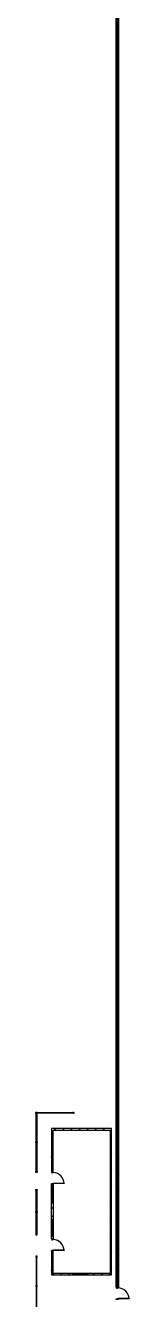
# Model space of a CAD drawing. Header units: inches. Extents: x -233729 to 737493, y -275239 to 196021.
# Drawn here: x 422359 to 430074, y -212171 to -107052 of the extents above; entities that cross this region are included whole.
import ezdxf

# ---------------------------------------------------------------- set-up
doc = ezdxf.new("R2010")
doc.units = ezdxf.units.IN
doc.header["$MEASUREMENT"] = 0
for name, color, linetype in [('_FL_FAC_OFFICES', 252, 'Continuous'), ('_FL_FAC_SAFETY', 2, 'Continuous'), ('_FL_FAC_WALLS', 252, 'Continuous')]:
    doc.layers.add(name, color=color, linetype=linetype)
pattern_1 = [(135, (830121.37, -942416.37), (-336.7596, -336.7596), [])]

# ---------------------------------------------------------------- blocks, each defined once
blk = doc.blocks.new('*U161')
at = {"color": 0}
for points in [[(1266, 896), (1317, 896), (1317, 947), (1165, 947), (1165, 896), (1203, 896), (1203, 880), (1266, 880)], [(1317, -19), (1317, 32), (2232, 32), (2232, -19)], [(1266, -19), (1317, -19), (1317, -69), (1165, -69), (1165, -19), (1203, -19), (1203, -3), (1266, -3)]]:
    blk.add_lwpolyline(points, close=True, dxfattribs=at)
blk.add_arc((1281, -55), 951, 2.19014, 87.80986, dxfattribs=at)
blk = doc.blocks.new('Safety Rail_Inventory Offices')
at = {"color": 0}
for points in [[(101.6, 0), (101.6, -101.6), (0, -101.6), (0, 0)], [(12.7, -101.6), (88.9, -101.6), (88.9, -2438.4), (12.7, -2438.4)], [(3048, -12.7), (3048, -88.9), (101.6, -88.9), (101.6, -12.7)], [(3149.6, -101.6), (3048, -101.6), (3048, 0), (3149.6, 0)], [(101.6, -2438.4), (101.6, -2540), (0, -2540), (0, -2438.4)], [(12.7, -2540), (88.9, -2540), (88.9, -4876.8), (12.7, -4876.8)], [(101.6, -4876.8), (101.6, -4978.4), (0, -4978.4), (0, -4876.8)], [(101.6, -6369.05), (101.6, -6470.65), (0, -6470.65), (0, -6369.05)], [(12.7, -6470.65), (88.9, -6470.65), (88.9, -8197.85), (12.7, -8197.85)], [(101.6, -8197.85), (101.6, -8299.45), (0, -8299.45), (0, -8197.85)], [(12.7, -8299.45), (88.9, -8299.45), (88.9, -10026.65), (12.7, -10026.65)], [(101.6, -10128.25), (101.6, -10026.65), (0, -10026.65), (0, -10128.25)], [(101.6, -11976.1), (101.6, -11874.5), (0, -11874.5), (0, -11976.1)], [(12.7, -14312.9), (88.9, -14312.9), (88.9, -11976.1), (12.7, -11976.1)], [(101.6, -14414.5), (101.6, -14312.9), (0, -14312.9), (0, -14414.5)], [(12.7, -16751.3), (88.9, -16751.3), (88.9, -14414.5), (12.7, -14414.5)], [(101.6, -16852.9), (101.6, -16751.3), (0, -16751.3), (0, -16852.9)], [(12.7, -19189.7), (88.9, -19189.7), (88.9, -16852.9), (12.7, -16852.9)], [(101.6, -19291.3), (101.6, -19189.7), (0, -19189.7), (0, -19291.3)]]:
    blk.add_lwpolyline(points, close=True, dxfattribs=at)
blk = doc.blocks.new('FL_Building')
at = {"layer": '_FL_FAC_OFFICES', "transparency": 33554687}
h = blk.add_hatch(dxfattribs=at)
h.set_pattern_fill('ANSI31', color=8, scale=150, angle=90)
h.set_pattern_definition(pattern_1)
h.paths.add_polyline_path([(2315527, -282474), (2315527, -282347), (2310548, -282347), (2310548, -282474), (2310548, -285922), (2310675, -285922), (2310675, -282474), (2315400, -282474), (2315400, -294298), (2310675, -294298), (2310675, -292463), (2310548, -292463), (2310548, -294298), (2310548, -294425), (2315527, -294425), (2315527, -294298)])
h = blk.add_hatch(dxfattribs=at)
h.set_pattern_fill('ANSI31', color=8, scale=150, angle=90)
h.set_pattern_definition(pattern_1)
h.paths.add_polyline_path([(2310548, -286938), (2310675, -286938), (2310675, -291447), (2310548, -291447)])
at = {"layer": '_FL_FAC_WALLS', "transparency": 33554687}
h = blk.add_hatch(dxfattribs=at)
h.set_pattern_fill('ANSI31', color=8, scale=200, angle=90)
h.set_pattern_definition([(215.834269, (1408095.415, -562630.766), (14.63606687, -20.26784514), [])])
h.paths.add_polyline_path([(2316085, -186907), (2315882, -186907), (2315882, -295434), (2316085, -295434)])
at = {"color": 0}
blk.add_lwpolyline([(2316085, -186907), (2315882, -186907), (2315882, -295434), (2316085, -295434)], close=True, dxfattribs=at)
at = {"layer": '_FL_FAC_OFFICES', "color": 0}
for p, q in [((2310561, -283312), (2310561, -283363)), ((2310662, -283312), (2310561, -283312)), ((2310561, -283312), (2310561, -283363)), ((2310662, -283312), (2310561, -283312)), ((2310561, -283312), (2310561, -284709)), ((2310561, -283312), (2310561, -284709)), ((2310561, -283363), (2310662, -283363)), ((2310561, -283363), (2310662, -283363)), ((2310612, -284658), (2310612, -283363)), ((2310662, -283363), (2310662, -283312)), ((2310662, -283363), (2310662, -283312)), ((2310662, -284709), (2310662, -283312)), ((2310662, -284709), (2310662, -283312)), ((2310561, -284658), (2310662, -284658)), ((2310561, -284709), (2310561, -284658)), ((2310561, -284658), (2310662, -284658)), ((2310561, -284709), (2310561, -284658)), ((2310662, -284709), (2310561, -284709)), ((2310662, -284709), (2310561, -284709)), ((2310662, -284658), (2310662, -284709)), ((2310662, -284658), (2310662, -284709)), ((2310561, -287090), (2310561, -287141)), ((2310662, -287090), (2310561, -287090)), ((2310561, -287090), (2310561, -287141)), ((2310662, -287090), (2310561, -287090)), ((2310561, -287090), (2310561, -288487)), ((2310561, -287090), (2310561, -288487)), ((2310561, -287141), (2310662, -287141)), ((2310561, -287141), (2310662, -287141)), ((2310612, -288437), (2310612, -287141)), ((2310662, -287141), (2310662, -287090)), ((2310662, -287141), (2310662, -287090)), ((2310662, -288487), (2310662, -287090)), ((2310662, -288487), (2310662, -287090)), ((2310561, -288437), (2310662, -288437)), ((2310561, -288487), (2310561, -288437)), ((2310561, -288437), (2310662, -288437)), ((2310561, -288487), (2310561, -288437)), ((2310662, -288487), (2310561, -288487)), ((2310662, -288487), (2310561, -288487)), ((2310662, -288437), (2310662, -288487)), ((2310662, -288437), (2310662, -288487)), ((2310561, -289859), (2310561, -289910)), ((2310662, -289859), (2310561, -289859)), ((2310561, -289859), (2310561, -289910)), ((2310662, -289859), (2310561, -289859)), ((2310561, -289859), (2310561, -291256)), ((2310561, -289859), (2310561, -291256)), ((2310561, -289910), (2310662, -289910)), ((2310561, -289910), (2310662, -289910)), ((2310612, -291205), (2310612, -289910)), ((2310662, -289910), (2310662, -289859)), ((2310662, -289910), (2310662, -289859)), ((2310662, -291256), (2310662, -289859)), ((2310662, -291256), (2310662, -289859)), ((2310561, -291205), (2310662, -291205)), ((2310561, -291256), (2310561, -291205)), ((2310561, -291205), (2310662, -291205)), ((2310561, -291256), (2310561, -291205)), ((2310662, -291256), (2310561, -291256)), ((2310662, -291256), (2310561, -291256)), ((2310662, -291205), (2310662, -291256)), ((2310662, -291205), (2310662, -291256)), ((2310561, -292678), (2310561, -292729)), ((2310662, -292678), (2310561, -292678)), ((2310561, -292678), (2310561, -292729)), ((2310662, -292678), (2310561, -292678)), ((2310561, -292678), (2310561, -294075)), ((2310561, -292678), (2310561, -294075)), ((2310561, -292729), (2310662, -292729)), ((2310561, -292729), (2310662, -292729)), ((2310612, -294025), (2310612, -292729)), ((2310662, -292729), (2310662, -292678)), ((2310662, -292729), (2310662, -292678)), ((2310662, -294075), (2310662, -292678)), ((2310662, -294075), (2310662, -292678)), ((2310561, -294025), (2310662, -294025)), ((2310561, -294075), (2310561, -294025)), ((2310561, -294025), (2310662, -294025)), ((2310561, -294075), (2310561, -294025)), ((2310662, -294075), (2310561, -294075)), ((2310662, -294075), (2310561, -294075)), ((2310662, -294025), (2310662, -294075)), ((2310662, -294025), (2310662, -294075)), ((2312307, -294310), (2312358, -294310)), ((2312307, -294412), (2312307, -294310)), ((2312307, -294310), (2312358, -294310)), ((2312307, -294412), (2312307, -294310)), ((2312307, -294310), (2313596, -294310)), ((2312307, -294310), (2313596, -294310)), ((2312358, -294310), (2312358, -294412)), ((2312358, -294310), (2312358, -294412)), ((2313545, -294310), (2313545, -294412)), ((2313596, -294310), (2313545, -294310)), ((2313545, -294310), (2313545, -294412)), ((2313596, -294310), (2313545, -294310)), ((2313596, -294412), (2313596, -294310)), ((2313596, -294412), (2313596, -294310)), ((2312358, -294412), (2312307, -294412)), ((2312358, -294412), (2312307, -294412)), ((2313596, -294412), (2312307, -294412)), ((2313596, -294412), (2312307, -294412)), ((2313545, -294361), (2312358, -294361)), ((2313545, -294412), (2313596, -294412)), ((2313545, -294412), (2313596, -294412))]:
    blk.add_line(p, q, dxfattribs=at)
for points in [[(2315527, -282474), (2315527, -282347), (2310548, -282347), (2310548, -282474), (2310548, -285922), (2310675, -285922), (2310675, -282474), (2315400, -282474), (2315400, -294298), (2310675, -294298), (2310675, -292463), (2310548, -292463), (2310548, -294298), (2310548, -294425), (2315527, -294425), (2315527, -294298)], [(2310548, -286938), (2310675, -286938), (2310675, -291447), (2310548, -291447)]]:
    blk.add_lwpolyline(points, close=True, dxfattribs=at)
at = {"layer": '_FL_FAC_WALLS', "color": 0}
blk.add_lwpolyline([(2316123, -186907), (2316085, -186907), (2316085, -295434), (2316123, -295434)], close=True, dxfattribs=at)
at = {"color": 0}
blk.add_blockref('*U161', (2314743, -296381), dxfattribs=at)
at = {"layer": '_FL_FAC_OFFICES', "color": 0}
for p in [(2309371, -286869), (2309371, -292393)]:
    blk.add_blockref('*U161', p, dxfattribs=at)
at = {"layer": '_FL_FAC_SAFETY'}
blk.add_blockref('Safety Rail_Inventory Offices', (2309259, -280994), dxfattribs=at)
blk = doc.blocks.new('A$C667968a6')
at = {"layer": '_FL_FAC_WALLS', "linetype": 'Continuous', "lineweight": -3}
blk.add_blockref('FL_Building', (-2249814, 156686), dxfattribs=at)

msp = doc.modelspace()

# ---------------------------------------------------------------- block references
msp.add_blockref('A$C667968a6', (362913.6874, -72406.61113, -162219.4368))

doc.saveas('drawing.dxf')
